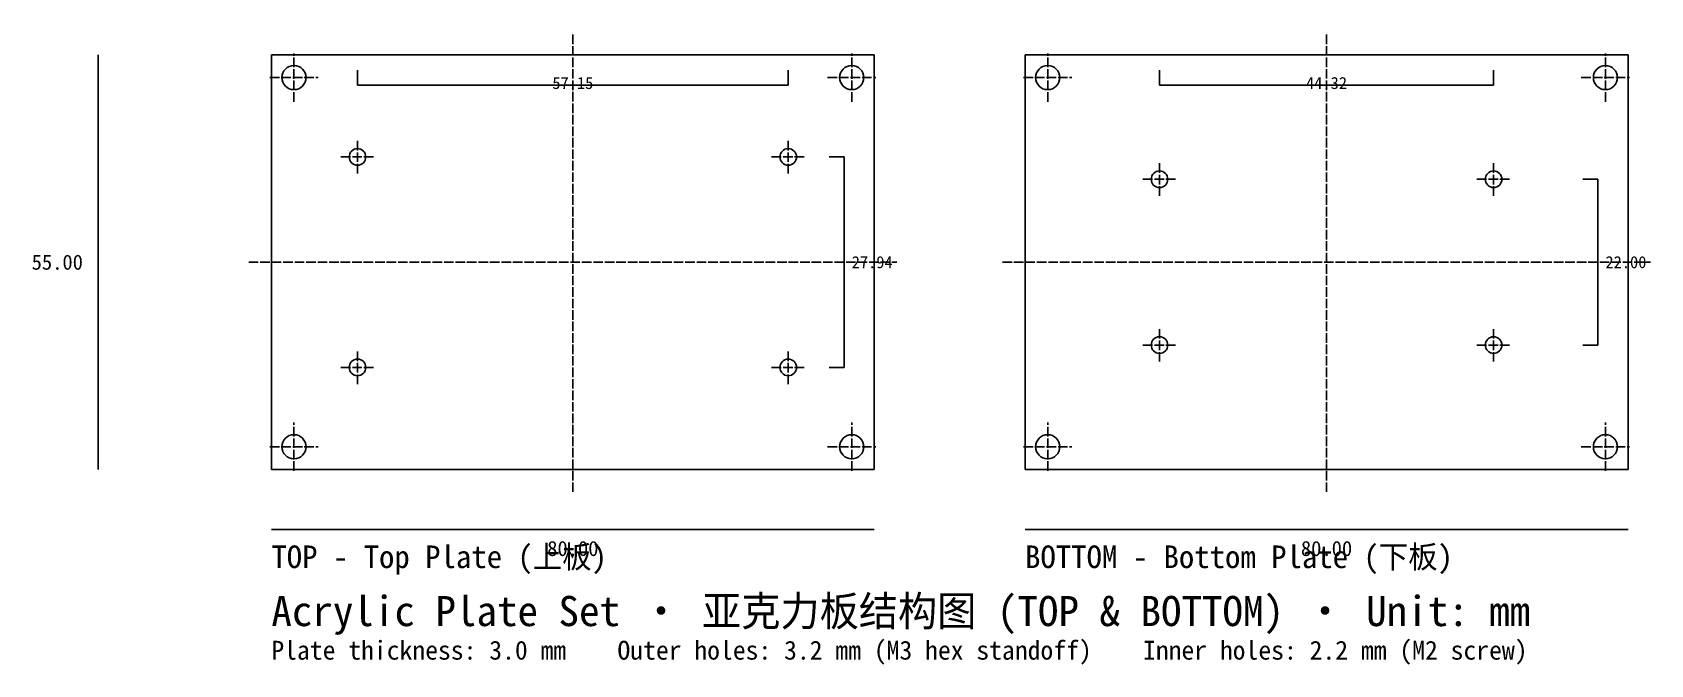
# Model space of a CAD drawing. Header units: metres. Extents: x -17 to 198, y -26 to 58.
import ezdxf
from ezdxf.enums import TextEntityAlignment as Align

# ---------------------------------------------------------------- set-up
doc = ezdxf.new("R2010")
doc.units = ezdxf.units.M
doc.linetypes.add('DASHED', pattern=[1.524, 1.27, -0.254])
for name, color, linetype in [('CENTER', 8, 'Continuous'), ('DIMENSIONS', 1, 'Continuous'), ('INNER_HOLES', 5, 'Continuous'), ('OUTER_HOLES', 30, 'Continuous'), ('OUTLINE', 7, 'Continuous'), ('TEXT', 7, 'Continuous')]:
    doc.layers.add(name, color=color, linetype=linetype)

msp = doc.modelspace()

# ---------------------------------------------------------------- linework, layer by layer
at = {"layer": 'CENTER', "linetype": 'DASHED'}
for p, q in [((55, -3), (55, 58)), ((155, -3), (155, 58)), ((18, 48.8), (18, 55.2)), ((92, 48.8), (92, 55.2)), ((118, 48.8), (118, 55.2)), ((192, 48.8), (192, 55.2)), ((14.8, 52), (21.2, 52)), ((88.8, 52), (95.2, 52)), ((114.8, 52), (121.2, 52)), ((188.8, 52), (195.2, 52)), ((26.425, 39.27), (26.425, 43.67)), ((83.575, 39.27), (83.575, 43.67)), ((24.225, 41.47), (28.625, 41.47)), ((81.375, 41.47), (85.775, 41.47)), ((132.84, 36.3), (132.84, 40.7)), ((177.16, 36.3), (177.16, 40.7)), ((130.64, 38.5), (135.04, 38.5)), ((174.96, 38.5), (179.36, 38.5)), ((12, 27.5), (98, 27.5)), ((112, 27.5), (198, 27.5)), ((132.84, 14.3), (132.84, 18.7)), ((177.16, 14.3), (177.16, 18.7)), ((26.425, 11.33), (26.425, 15.73)), ((83.575, 11.33), (83.575, 15.73)), ((130.64, 16.5), (135.04, 16.5)), ((174.96, 16.5), (179.36, 16.5)), ((24.225, 13.53), (28.625, 13.53)), ((81.375, 13.53), (85.775, 13.53)), ((18, -0.2), (18, 6.2)), ((92, -0.2), (92, 6.2)), ((118, -0.2), (118, 6.2)), ((192, -0.2), (192, 6.2)), ((14.8, 3), (21.2, 3)), ((88.8, 3), (95.2, 3)), ((114.8, 3), (121.2, 3)), ((188.8, 3), (195.2, 3))]:
    msp.add_line(p, q, dxfattribs=at)
at = {"layer": 'DIMENSIONS'}
for p, q in [((-8, 0), (-8, 55)), ((-8, 0), (-8, 55)), ((26.425, 51), (26.425, 53)), ((83.575, 51), (83.575, 53)), ((132.84, 51), (132.84, 53)), ((177.16, 51), (177.16, 53)), ((26.425, 51), (83.575, 51)), ((132.84, 51), (177.16, 51)), ((91, 41.47), (89, 41.47)), ((91, 13.53), (91, 41.47)), ((191, 38.5), (189, 38.5)), ((191, 16.5), (191, 38.5)), ((191, 16.5), (189, 16.5)), ((91, 13.53), (89, 13.53)), ((15, -8), (95, -8)), ((115, -8), (195, -8))]:
    msp.add_line(p, q, dxfattribs=at)
at = {"layer": 'INNER_HOLES'}
for centre in [(26.425, 41.47), (83.575, 41.47), (132.84, 38.5), (177.16, 38.5), (132.84, 16.5), (177.16, 16.5), (26.425, 13.53), (83.575, 13.53)]:
    msp.add_circle(centre, 1.1, dxfattribs=at)
at = {"layer": 'OUTER_HOLES'}
for centre in [(18, 52), (92, 52), (118, 52), (192, 52), (18, 3), (92, 3), (118, 3), (192, 3)]:
    msp.add_circle(centre, 1.6, dxfattribs=at)
at = {"layer": 'OUTLINE'}
for p, q in [((95, 55), (15, 55)), ((15, 55), (15, 0)), ((95, 0), (95, 55)), ((195, 55), (115, 55)), ((115, 55), (115, 0)), ((195, 0), (195, 55)), ((15, 0), (95, 0)), ((115, 0), (195, 0))]:
    msp.add_line(p, q, dxfattribs=at)

# ---------------------------------------------------------------- texts
at = {"layer": 'DIMENSIONS'}
for s, p in [('57.15', (55, 50)), ('44.32', (155, 50))]:
    msp.add_text(s, height=1.6, dxfattribs=at).set_placement(p, align=Align.BOTTOM_CENTER)
msp.add_text('55.00', height=2, dxfattribs=at).set_placement((-10, 27.5), align=Align.MIDDLE_RIGHT)
msp.add_text('55.00', height=2, dxfattribs=at).set_placement((-10, 27.5), align=Align.MIDDLE_RIGHT)
for s, p in [('27.94', (92, 27.5)), ('22.00', (192, 27.5))]:
    msp.add_text(s, height=1.6, dxfattribs=at).set_placement(p, align=Align.MIDDLE_LEFT)
for p in [(55, -9.5), (155, -9.5)]:
    msp.add_text('80.00', height=2, dxfattribs=at).set_placement(p, align=Align.TOP_CENTER)
at = {"layer": 'TEXT'}
for s, height, p in [('TOP - Top Plate (上板)', 3, (15, -14)), ('BOTTOM - Bottom Plate (下板)', 3, (115, -14)), ('Acrylic Plate Set · 亚克力板结构图 (TOP & BOTTOM) · Unit: mm', 4, (15, -22)), ('Plate thickness: 3.0 mm    Outer holes: 3.2 mm (M3 hex standoff)    Inner holes: 2.2 mm (M2 screw)', 2.5, (15, -26))]:
    msp.add_text(s, height=height, dxfattribs=at).set_placement(p, align=Align.BOTTOM_LEFT)

doc.saveas('drawing.dxf')
